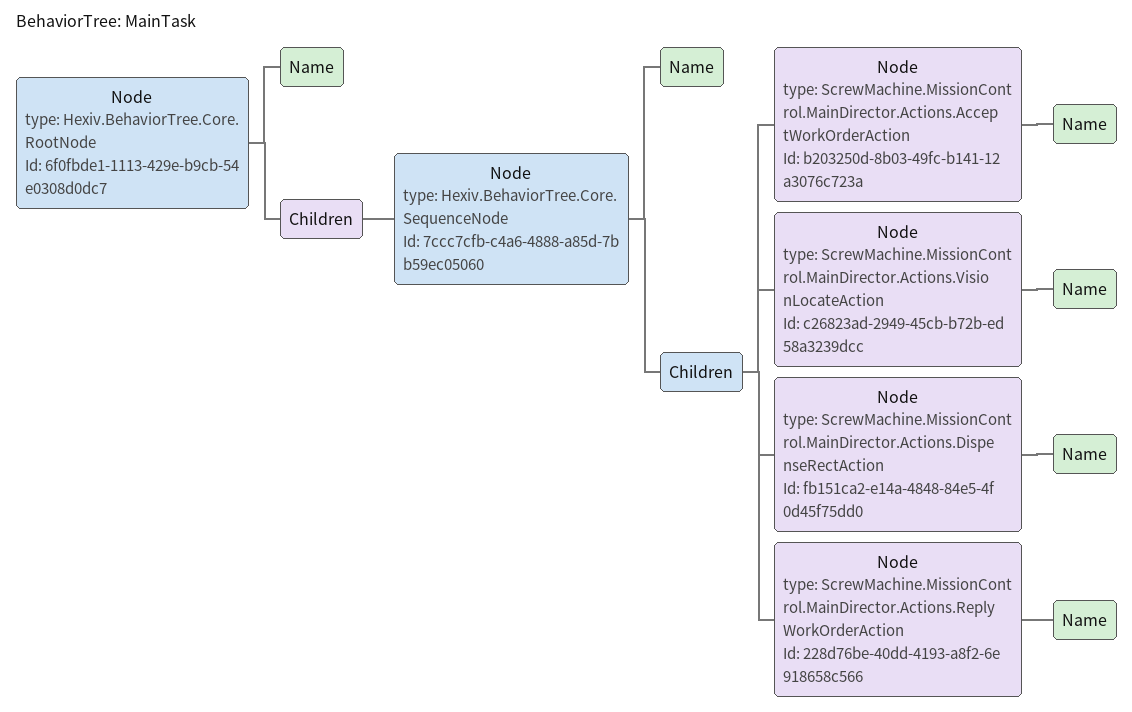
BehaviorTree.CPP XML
<?xml version="1.0" encoding="utf-8"?>
<root>
  <BehaviorTree ID="MainTask">
    <Node type="Hexiv.BehaviorTree.Core.RootNode" Id="6f0fbde1-1113-429e-b9cb-54e0308d0dc7">
      <Name>任务起点 (Root)</Name>
      <Children>
        <Node type="Hexiv.BehaviorTree.Core.SequenceNode" Id="7ccc7cfb-c4a6-4888-a85d-7bb59ec05060">
          <Name>顺序执行 (Sequence)</Name>
          <Children>
            <Node type="ScrewMachine.MissionControl.MainDirector.Actions.AcceptWorkOrderAction" Id="b203250d-8b03-49fc-b141-12a3076c723a">
              <Name>3. 挂起接收订单 (点胶机用)</Name>
            </Node>
            <Node type="ScrewMachine.MissionControl.MainDirector.Actions.VisionLocateAction" Id="c26823ad-2949-45cb-b72b-ed58a3239dcc">
              <Name>1. 视觉 Mark 定位</Name>
            </Node>
            <Node type="ScrewMachine.MissionControl.MainDirector.Actions.DispenseRectAction" Id="fb151ca2-e14a-4848-84e5-4f0d45f75dd0">
              <Name>2. 纠偏与矩形点胶</Name>
            </Node>
            <Node type="ScrewMachine.MissionControl.MainDirector.Actions.ReplyWorkOrderAction" Id="228d76be-40dd-4193-a8f2-6e918658c566">
              <Name>4. 回复加工完成 (点胶机用)</Name>
            </Node>
          </Children>
        </Node>
      </Children>
    </Node>
  </BehaviorTree>
</root>
